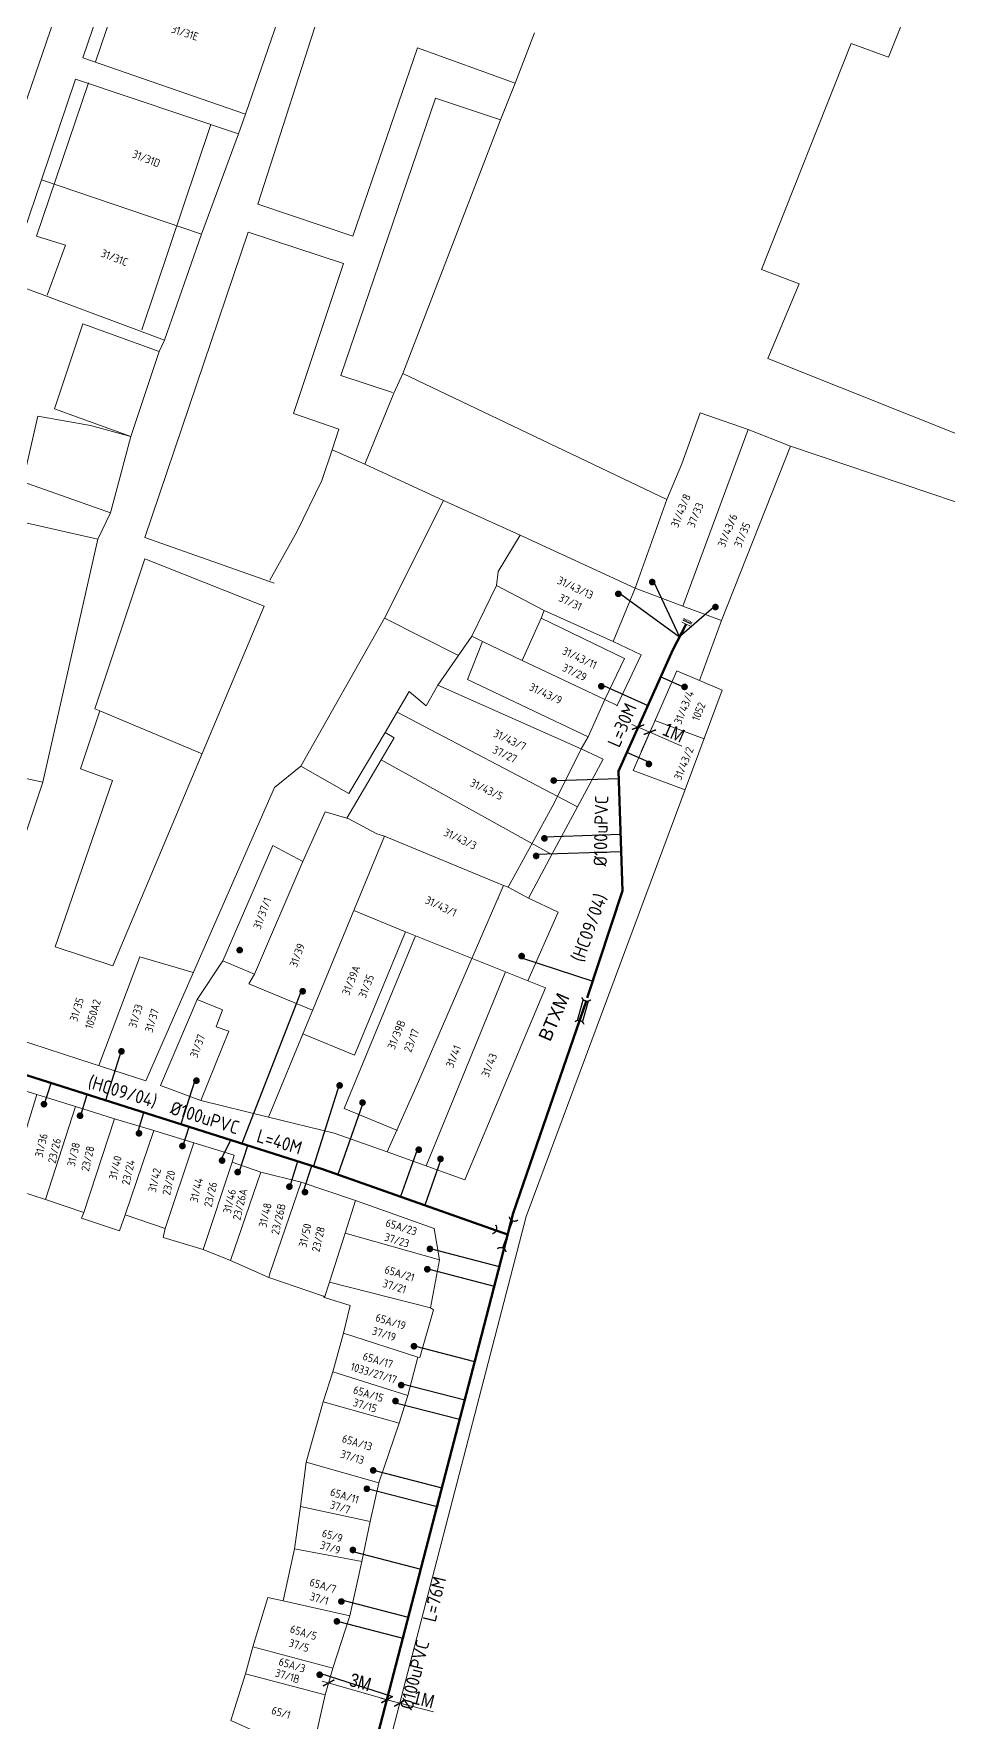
# Model space of a CAD drawing. Header units: inches. Extents: x 595615 to 1194060, y 1190840 to 2385448.
# Drawn here: x 596903.4 to 596971.9, y 1192269.3 to 1192395.8 of the extents above; entities that cross this region are included whole.
import ezdxf
from ezdxf.enums import TextEntityAlignment as Align

# ---------------------------------------------------------------- set-up
doc = ezdxf.new("R2010")
doc.units = ezdxf.units.IN
doc.header["$MEASUREMENT"] = 0
doc.layers.get('Defpoints').update_dxf_attribs({"color": 1})
for name, color, linetype, lineweight in [('Chitiet', 4, 'Continuous', 9), ('DN 100 uPVC', 4, 'Continuous', 50), ('DN 25 PE', 40, 'Continuous', 30), ('DUONG CACH LE', 112, 'Continuous', 5), ('NAM-CDAI', 220, 'Continuous', 25), ('Nen_HTHANH-TP', 9, 'Continuous', 0), ('Nen_SN-HTHANH-TP_new', 7, 'Continuous', 0), ('Nen_SN_HTHANH_old', 9, 'Continuous', 0), ('Te', 4, 'Continuous', 15), ('TEXT PIPE', 3, 'Continuous', 25), ('Text_GiaoThong', 142, 'Continuous', 0), ('TLK 15', 220, 'Continuous', 20)]:
    doc.layers.add(name, color=color, linetype=linetype, lineweight=lineweight)
doc.styles.add('Giao Thong', font='VAPTIMN_0.TTF', dxfattribs={"height": 1})
doc.styles.add('Sonha_QTB', font='isocp.shx', dxfattribs={"height": 0.6, "bigfont": 'bigfont.shx'})
doc.styles.add('text', font='isocp2.shx')
doc.styles.add('VNI-HC', font='VHELVCN_0.TTF')
doc.dimstyles.new('DUONG KICH THUOC', dxfattribs={"dimtxt": 1, "dimasz": 0.7, "dimexe": 0.5, "dimexo": 0.3, "dimgap": 0.2, "dimtad": 1, "dimzin": 0, "dimdsep": 46, "dimtxsty": 'VNI-HC', "dimblk": 'ARCHTICK', "dimcen": 0.09, "dimdle": 0.5, "dimclrd": 256, "dimclre": 256, "dimclrt": 256, "dimadec": 0, "dimazin": 0, "dimtfac": 1, "dimtofl": 0, "dimtmove": 0, "dimatfit": 3, "dimfxl": 1, "dimtolj": 1, "dimtzin": 0, "dimlwd": -1, "dimlwe": -1, "dimarcsym": 0})

# ---------------------------------------------------------------- blocks, each defined once
blk = doc.blocks.new('TE1')
at = {"layer": 'Chitiet', "ltscale": 100, "const_width": 0.1}
for points in [[(-0.35, 1.28, 0.571257), (0.35, 1.28)], [(1.1, 0.35, 0.571257), (1.1, -0.35)], [(0.35, -1.28, 0.571257), (-0.35, -1.28)]]:
    blk.add_lwpolyline(points, format="xyb", dxfattribs=at)
for points in [[(0, -1.08), (0, 1.08)], [(0.9, 0), (0, 0)]]:
    blk.add_lwpolyline(points, dxfattribs=at)
blk = doc.blocks.new('BIT')
at = {"layer": 'Chitiet', "ltscale": 100}
for p, q in [((0.35, 0), (-0.35, 0)), ((-0.3, -0.16), (-0.35, -0.21)), ((0.35, -0.16), (-0.35, -0.16)), ((-0.18, -0.16), (-0.34, -0.33)), ((-0.06, -0.16), (-0.22, -0.33)), ((0.07, -0.16), (-0.09, -0.33)), ((0.19, -0.16), (0.03, -0.33)), ((0.32, -0.16), (0.15, -0.33)), ((0.35, -0.25), (0.28, -0.33))]:
    blk.add_line(p, q, dxfattribs=at)
blk = doc.blocks.new('ONG NOI')
at = {"layer": 'Chitiet', "ltscale": 100, "const_width": 0.1}
for points in [[(-0.95, -0.35, 0.571257), (-0.95, 0.35)], [(0.97, 0.35, 0.571257), (0.97, -0.35)]]:
    blk.add_lwpolyline(points, format="xyb", dxfattribs=at)
for points in [[(0.83, 0.2), (-0.8, 0.2)], [(0.83, -0.2), (-0.8, -0.2)]]:
    blk.add_lwpolyline(points, dxfattribs=at)
blk = doc.blocks.new('_ArchTick')
at = {"color": 0, "linetype": 'ByBlock', "const_width": 0.15}
blk.add_lwpolyline([(-0.5, -0.5), (0.5, 0.5)], dxfattribs=at)
blk = doc.blocks.new('*D79')
at = {"layer": 'Defpoints', "color": 0}
for p in [(596949.57, 1192343.49), (596947.93, 1192342.14), (596948.81, 1192341.76)]:
    blk.add_point(p, dxfattribs=at)
at = {"layer": 'DUONG CACH LE'}
for p, q in [((596948.05, 1192342.42), (596948.89, 1192344.33)), ((596948.23, 1192344.07), (596949.57, 1192343.49)), ((596948.93, 1192342.03), (596949.77, 1192343.95)), ((596949.57, 1192343.49), (596951.96, 1192342.44))]:
    blk.add_line(p, q, dxfattribs=at)
at = {"layer": 'DUONG CACH LE', "xscale": 0.7, "yscale": 0.7, "zscale": 0.7}
for p, rotation in [((596948.69, 1192343.87), 156.3126689053321), ((596949.57, 1192343.49), 336.312668905332)]:
    blk.add_blockref('_ArchTick', p, dxfattribs=dict(at, rotation=rotation))
at = {"layer": 'DUONG CACH LE', "insert": (596951.36, 1192343.46), "char_height": 1, "attachment_point": 5, "rotation": 336.3127, "style": 'VNI-HC'}
blk.add_mtext('\\A1;1M', dxfattribs=at)
blk = doc.blocks.new('TLK 15')
at = {"layer": 'TLK 15', "linetype": 'Continuous', "const_width": 0.25}
blk.add_lwpolyline([(-0.125, 0, 1), (0.125, 0, 1)], format="xyb", close=True, dxfattribs=at)
blk = doc.blocks.new('*D144')
at = {"layer": 'Defpoints', "color": 0}
for p in [(596929.87, 1192270.97), (596930.84, 1192270.71), (596930.84, 1192270.71)]:
    blk.add_point(p, dxfattribs=at)
at = {"layer": 'DUONG CACH LE'}
for p, q in [((596929.38, 1192271.09), (596930.84, 1192270.71)), ((596929.79, 1192270.68), (596929.74, 1192270.48)), ((596930.76, 1192270.42), (596930.71, 1192270.23)), ((596930.84, 1192270.71), (596933.37, 1192270.06))]:
    blk.add_line(p, q, dxfattribs=at)
at = {"layer": 'DUONG CACH LE', "xscale": 0.7, "yscale": 0.7, "zscale": 0.7}
for p, rotation in [((596929.87, 1192270.97), 165.4620852721485), ((596930.84, 1192270.71), 345.4620852721485)]:
    blk.add_blockref('_ArchTick', p, dxfattribs=dict(at, rotation=rotation))
at = {"layer": 'DUONG CACH LE', "insert": (596932.62, 1192270.98), "char_height": 1, "attachment_point": 5, "rotation": 345.4621, "style": 'VNI-HC'}
blk.add_mtext('\\A1;1M', dxfattribs=at)
blk = doc.blocks.new('*D145')
at = {"layer": 'Defpoints', "color": 0}
for p in [(596925.5, 1192272.22), (596925.5, 1192272.22), (596929.87, 1192270.97)]:
    blk.add_point(p, dxfattribs=at)
at = {"layer": 'DUONG CACH LE'}
for p, q in [((596925.58, 1192272.51), (596925.64, 1192272.7)), ((596930.35, 1192270.83), (596925.02, 1192272.35)), ((596929.95, 1192271.26), (596930.01, 1192271.45))]:
    blk.add_line(p, q, dxfattribs=at)
at = {"layer": 'DUONG CACH LE', "xscale": 0.7, "yscale": 0.7, "zscale": 0.7}
for p, rotation in [((596925.5, 1192272.22), 164.0259374405626), ((596929.87, 1192270.97), 344.0259374405626)]:
    blk.add_blockref('_ArchTick', p, dxfattribs=dict(at, rotation=rotation))
at = {"layer": 'DUONG CACH LE', "insert": (596927.88, 1192272.28), "char_height": 1, "attachment_point": 5, "rotation": 344.0259, "style": 'VNI-HC'}
blk.add_mtext('\\A1;3M', dxfattribs=at)

msp = doc.modelspace()

# ---------------------------------------------------------------- linework, layer by layer
at = {"layer": 'DN 100 uPVC'}
for points in [[(596944.876, 1192323.574), (596947.512, 1192331.6), (596947.224, 1192340.559), (596951.287, 1192349.673), (596952.291, 1192351.588)], [(596900.237, 1192318.596), (596925.11, 1192310.717), (596938.914, 1192305.846)]]:
    msp.add_lwpolyline(points, dxfattribs=at)
msp.add_lwpolyline([(596925.389, 1192253.754), (596929.868, 1192270.966), (596933.462, 1192284.828), (596936.769, 1192297.582, -0.0000618), (596936.769, 1192297.583), (596939.326, 1192307.434), (596944.814, 1192323.377)], format="xyb", dxfattribs=at)
at = {"layer": 'DN 25 PE'}
for p, q in [((596947.207, 1192353.984), (596951.789, 1192350.631)), ((596949.869, 1192354.741), (596951.789, 1192350.631)), ((596954.362, 1192352.867), (596951.789, 1192350.631)), ((596952.043, 1192346.885), (596950.376, 1192347.628)), ((596945.933, 1192347.058), (596949.427, 1192345.501)), ((596949.496, 1192341.23), (596947.851, 1192341.964)), ((596942.491, 1192339.866), (596947.242, 1192340.019)), ((596941.668, 1192335.655), (596947.376, 1192335.838)), ((596941.048, 1192334.339), (596947.417, 1192334.543)), ((596939.963, 1192326.578), (596945.289, 1192324.83)), ((596923.433, 1192324.068), (596918.992, 1192312.655)), ((596909.978, 1192319.69), (596908.775, 1192315.891)), ((596904.166, 1192315.478), (596904.705, 1192317.18)), ((596915.471, 1192317.369), (596914.435, 1192314.098)), ((596926.324, 1192317.135), (596924.365, 1192310.953)), ((596906.875, 1192314.614), (596907.416, 1192316.322)), ((596911.167, 1192313.416), (596911.661, 1192314.977)), ((596928.04, 1192315.599), (596926.183, 1192310.338)), ((596914.543, 1192312.345), (596915.038, 1192313.907)), ((596917.392, 1192311.379), (596918.177, 1192312.913)), ((596918.809, 1192310.514), (596919.442, 1192312.512)), ((596932.128, 1192312.193), (596930.887, 1192308.678)), ((596922.561, 1192309.298), (596923.202, 1192311.321)), ((596923.603, 1192309.01), (596924.232, 1192310.995)), ((596933.883, 1192311.382), (596932.703, 1192308.038)), ((596933.212, 1192304.757), (596938.289, 1192303.439)), ((596933.021, 1192303.234), (596937.907, 1192301.966)), ((596932.018, 1192297.46), (596936.44, 1192296.314)), ((596930.938, 1192294.669), (596935.694, 1192293.436)), ((596930.51, 1192293.229), (596935.317, 1192291.982)), ((596928.965, 1192288.152), (596933.986, 1192286.85)), ((596928.488, 1192286.772), (596933.621, 1192285.441)), ((596927.314, 1192282.066), (596932.404, 1192280.746)), ((596926.454, 1192278.451), (596931.472, 1192277.15)), ((596926.243, 1192276.833), (596931.065, 1192275.583)), ((596924.831, 1192272.96), (596930.295, 1192271.217))]:
    msp.add_line(p, q, dxfattribs=at)
at = {"layer": 'Nen_HTHANH-TP', "linetype": 'Continuous'}
for p, q in [((596908.024, 1192393.726), (596911.566, 1192404.159)), ((596926.227, 1192401.821), (596920.193, 1192383.066)), ((596902.397, 1192389.482), (596906.198, 1192400.625)), ((596907.084, 1192394.026), (596909.668, 1192401.628)), ((596969.669, 1192399.626), (596967.454, 1192394.094)), ((596919.267, 1192389.815), (596921.911, 1192397.477)), ((596939.475, 1192392.132), (596940.932, 1192395.923)), ((596939.475, 1192392.132), (596940.932, 1192395.923)), ((596927.324, 1192380.662), (596932.153, 1192394.786)), ((596932.153, 1192394.786), (596939.475, 1192392.132)), ((596964.643, 1192395.122), (596957.926, 1192378.177)), ((596967.454, 1192394.094), (596964.643, 1192395.122)), ((596907.084, 1192394.026), (596919.267, 1192389.815)), ((596903.614, 1192380.673), (596907.495, 1192392.156)), ((596903.981, 1192384.903), (596906.535, 1192392.445)), ((596906.535, 1192392.445), (596918.758, 1192388.345)), ((596938.387, 1192389.391), (596939.475, 1192392.132)), ((596938.387, 1192389.391), (596939.475, 1192392.132)), ((596926.413, 1192370.231), (596933.516, 1192391.007)), ((596933.516, 1192391.007), (596938.387, 1192389.391)), ((596918.758, 1192388.345), (596919.267, 1192389.815)), ((596938.387, 1192389.391), (596931.063, 1192370.365)), ((596938.387, 1192389.391), (596931.063, 1192370.365)), ((596911.51, 1192373.649), (596916.678, 1192389.043)), ((596915.984, 1192380.823), (596918.758, 1192388.345)), ((596902.654, 1192381.002), (596903.981, 1192384.903)), ((596915.984, 1192380.823), (596903.981, 1192384.903)), ((596920.193, 1192383.066), (596927.324, 1192380.662)), ((596905.785, 1192379.984), (596903.614, 1192380.673)), ((596911.723, 1192358.079), (596919.474, 1192380.966)), ((596913.191, 1192372.87), (596915.984, 1192380.823)), ((596919.474, 1192380.966), (596926.616, 1192378.611)), ((596904.418, 1192376.253), (596905.785, 1192379.984)), ((596926.616, 1192378.611), (596922.865, 1192367.378)), ((596957.926, 1192378.177), (596960.757, 1192377.089)), ((596913.191, 1192372.87), (596901.277, 1192377.331)), ((596960.757, 1192377.089), (596958.422, 1192371.497)), ((596904.955, 1192367.724), (596907.09, 1192374.086)), ((596907.09, 1192374.086), (596912.811, 1192372.03)), ((596912.811, 1192372.03), (596913.191, 1192372.87)), ((596910.687, 1192365.648), (596912.811, 1192372.03)), ((596958.422, 1192371.497), (597025.614, 1192344.601)), ((596926.413, 1192370.231), (596930.274, 1192368.954)), ((596931.063, 1192370.365), (596930.394, 1192368.894)), ((596931.063, 1192370.365), (596930.394, 1192368.894)), ((596931.063, 1192370.365), (596950.84, 1192360.921)), ((596930.394, 1192368.894), (596928.218, 1192363.583)), ((596930.394, 1192368.894), (596928.218, 1192363.583)), ((596910.687, 1192365.648), (596904.955, 1192367.724)), ((596902.579, 1192362.262), (596903.715, 1192367.183)), ((596903.715, 1192367.183), (596907.666, 1192366.476)), ((596907.666, 1192366.476), (596910.687, 1192365.648)), ((596922.865, 1192367.378), (596926.266, 1192366.191)), ((596953.335, 1192367.433), (596951.968, 1192363.602)), ((596956.926, 1192366.186), (596953.335, 1192367.433)), ((596909.151, 1192359.937), (596910.687, 1192365.648)), ((596926.266, 1192366.191), (596925.757, 1192364.661)), ((596952.037, 1192352.942), (596956.926, 1192366.186)), ((596960.097, 1192364.928), (596956.926, 1192366.186)), ((596924.979, 1192362.35), (596925.757, 1192364.661)), ((596925.757, 1192364.661), (596928.218, 1192363.583)), ((596960.097, 1192364.928), (596954.938, 1192351.854)), ((597021.094, 1192344.328), (596960.097, 1192364.928)), ((596934.11, 1192360.847), (596928.218, 1192363.583)), ((596934.11, 1192360.847), (596928.218, 1192363.583)), ((596951.968, 1192363.602), (596950.84, 1192360.921)), ((596909.151, 1192359.937), (596902.579, 1192362.262)), ((596923.122, 1192358.498), (596924.979, 1192362.35)), ((596934.11, 1192360.847), (596929.688, 1192352.024)), ((596939.863, 1192358.262), (596934.11, 1192360.847)), ((596939.863, 1192358.262), (596934.11, 1192360.847)), ((596948.476, 1192354.279), (596950.84, 1192360.921)), ((596908.213, 1192357.946), (596901.722, 1192359.431)), ((596908.213, 1192357.946), (596909.151, 1192359.937)), ((596904.077, 1192339.733), (596908.213, 1192357.946)), ((596911.723, 1192358.079), (596921.415, 1192354.667)), ((596921.105, 1192354.887), (596923.122, 1192358.498)), ((596939.863, 1192358.262), (596938.215, 1192355.521)), ((596948.476, 1192354.279), (596939.863, 1192358.262)), ((596948.476, 1192354.279), (596939.863, 1192358.262)), ((596907.973, 1192345.236), (596911.734, 1192356.479)), ((596911.734, 1192356.479), (596911.734, 1192356.479)), ((596911.734, 1192356.479), (596920.677, 1192352.926)), ((596938.215, 1192355.521), (596938.076, 1192354.481)), ((596936.229, 1192350.679), (596938.076, 1192354.481)), ((596938.076, 1192354.481), (596941.647, 1192352.613)), ((596948.476, 1192354.279), (596946.819, 1192350.298)), ((596948.476, 1192354.279), (596946.819, 1192350.298)), ((596952.037, 1192352.942), (596948.476, 1192354.279)), ((596909.319, 1192325.987), (596920.677, 1192352.926)), ((596941.647, 1192352.613), (596941.428, 1192352.023)), ((596941.647, 1192352.613), (596946.819, 1192350.298)), ((596954.938, 1192351.854), (596952.037, 1192352.942)), ((596929.688, 1192352.024), (596923.417, 1192340.939)), ((596929.688, 1192352.024), (596935.22, 1192349.238)), ((596941.428, 1192352.023), (596939.99, 1192348.872)), ((596947.67, 1192349.008), (596941.428, 1192352.023)), ((596933.672, 1192347.007), (596936.229, 1192350.679)), ((596935.901, 1192347.429), (596937.039, 1192350.28)), ((596936.229, 1192350.679), (596937.039, 1192350.28)), ((596939.99, 1192348.872), (596937.039, 1192350.28)), ((596946.819, 1192350.298), (596948.93, 1192349.289)), ((596946.819, 1192350.298), (596948.93, 1192349.289)), ((596946.192, 1192345.927), (596939.99, 1192348.872)), ((596946.192, 1192345.937), (596947.67, 1192349.008)), ((596948.93, 1192349.289), (596947.113, 1192345.488)), ((596948.93, 1192349.289), (596947.113, 1192345.488)), ((596944.935, 1192343.136), (596935.901, 1192347.429)), ((596951.586, 1192348.09), (596948.308, 1192340.618)), ((596954.995, 1192346.633), (596951.586, 1192348.09)), ((596929.724, 1192343.464), (596931.542, 1192346.535)), ((596931.542, 1192346.535), (596932.813, 1192345.466)), ((596933.672, 1192347.007), (596932.813, 1192345.466)), ((596944.425, 1192342.236), (596933.672, 1192347.007)), ((596940.294, 1192307.182), (596954.995, 1192346.633)), ((596906.897, 1192340.745), (596908.353, 1192345.097)), ((596908.353, 1192345.097), (596907.973, 1192345.236)), ((596908.353, 1192345.097), (596916.016, 1192341.863)), ((596946.192, 1192345.937), (596944.935, 1192343.136)), ((596946.192, 1192345.927), (596944.935, 1192343.136)), ((596947.113, 1192345.488), (596946.192, 1192345.937)), ((596947.113, 1192345.488), (596946.192, 1192345.937)), ((596946.192, 1192345.937), (596946.192, 1192345.927)), ((596949.947, 1192344.354), (596953.633, 1192342.98)), ((596927.008, 1192338.892), (596929.724, 1192343.464)), ((596929.436, 1192341.404), (596930.415, 1192343.054)), ((596930.415, 1192343.054), (596929.724, 1192343.464)), ((596944.935, 1192343.136), (596944.425, 1192342.236)), ((596926.86, 1192337.041), (596929.436, 1192341.404)), ((596942.232, 1192334.314), (596929.436, 1192341.404)), ((596946.076, 1192341.467), (596942.232, 1192334.314)), ((596946.076, 1192341.467), (596942.232, 1192334.314)), ((596942.399, 1192338.164), (596944.425, 1192342.236)), ((596946.076, 1192341.467), (596944.425, 1192342.236)), ((596946.076, 1192341.467), (596944.425, 1192342.236)), ((596899.627, 1192340.72), (596904.077, 1192339.733)), ((596904.997, 1192327.404), (596909.297, 1192339.867)), ((596909.297, 1192339.867), (596906.897, 1192340.745)), ((596923.417, 1192340.939), (596921.448, 1192339.347)), ((596927.008, 1192338.892), (596923.417, 1192340.939)), ((596948.308, 1192340.618), (596952.211, 1192339.163)), ((596898.431, 1192322.779), (596904.077, 1192339.733)), ((596921.448, 1192339.347), (596911.806, 1192317.359)), ((596925.229, 1192337.52), (596923.562, 1192333.799)), ((596925.229, 1192337.52), (596926.86, 1192337.041)), ((596938.964, 1192331.861), (596942.399, 1192338.164)), ((596926.86, 1192337.041), (596927.02, 1192336.992)), ((596927.02, 1192336.992), (596929.121, 1192335.873)), ((596921.331, 1192334.987), (596917.568, 1192326.354)), ((596920.998, 1192314.637), (596929.681, 1192335.684)), ((596923.562, 1192333.799), (596921.331, 1192334.987)), ((596929.681, 1192335.684), (596929.121, 1192335.873)), ((596938.614, 1192332.001), (596929.681, 1192335.684)), ((596919.939, 1192325.346), (596923.562, 1192333.799)), ((596940.485, 1192331.052), (596942.232, 1192334.314)), ((596940.485, 1192331.052), (596942.232, 1192334.314)), ((596938.614, 1192332.001), (596932.226, 1192317.306)), ((596938.614, 1192332.001), (596932.226, 1192317.306)), ((596938.614, 1192332.001), (596938.964, 1192331.861)), ((596938.614, 1192332.001), (596938.964, 1192331.861)), ((596938.964, 1192331.861), (596940.485, 1192331.052)), ((596938.964, 1192331.861), (596940.485, 1192331.052)), ((596931.257, 1192328.515), (596927.444, 1192319.282)), ((596931.997, 1192328.216), (596931.257, 1192328.515)), ((596909.319, 1192325.987), (596904.997, 1192327.404)), ((596931.997, 1192328.216), (596926.657, 1192315.281)), ((596917.568, 1192326.354), (596915.651, 1192323.442)), ((596917.568, 1192326.354), (596919.939, 1192325.346)), ((596919.939, 1192325.346), (596919.51, 1192324.626)), ((596919.51, 1192324.626), (596924.301, 1192322.649)), ((596915.651, 1192323.442), (596912.906, 1192317.01)), ((596915.651, 1192323.442), (596917.541, 1192322.674)), ((596917.541, 1192322.674), (596917.082, 1192321.414)), ((596900.082, 1192321.15), (596906.864, 1192318.965)), ((596918.013, 1192321.074), (596915.917, 1192315.873)), ((596917.082, 1192321.414), (596918.013, 1192321.074)), ((596927.444, 1192319.282), (596923.573, 1192320.879)), ((596906.864, 1192318.965), (596911.806, 1192317.359)), ((596900.776, 1192317.21), (596903.636, 1192316.323)), ((596912.906, 1192317.01), (596915.917, 1192315.873)), ((596929.89, 1192312.024), (596932.226, 1192317.306)), ((596929.89, 1192312.024), (596932.226, 1192317.306)), ((596903.636, 1192316.323), (596901.851, 1192310.511)), ((596903.636, 1192316.323), (596906.527, 1192315.425)), ((596920.998, 1192314.637), (596915.917, 1192315.873)), ((596906.527, 1192315.425), (596904.273, 1192308.453)), ((596906.527, 1192315.425), (596909.458, 1192314.517)), ((596909.458, 1192314.517), (596907.163, 1192307.496)), ((596912.399, 1192313.64), (596909.458, 1192314.517)), ((596920.998, 1192314.637), (596925.909, 1192313.441)), ((596930.659, 1192313.635), (596926.657, 1192315.281)), ((596910.264, 1192307.318), (596912.399, 1192313.64)), ((596915.409, 1192312.712), (596912.399, 1192313.64)), ((596925.909, 1192313.441), (596929.89, 1192312.024)), ((596913.244, 1192306.29), (596915.409, 1192312.712)), ((596915.409, 1192312.712), (596918.42, 1192311.775)), ((596929.89, 1192312.024), (596929.89, 1192312.024)), ((596929.89, 1192312.024), (596929.89, 1192312.024)), ((596918.26, 1192311.265), (596916.106, 1192304.703)), ((596918.42, 1192311.775), (596918.26, 1192311.265)), ((596918.26, 1192311.265), (596920.411, 1192310.516)), ((596920.411, 1192310.516), (596918.146, 1192303.894)), ((596920.411, 1192310.516), (596923.432, 1192309.769)), ((596923.432, 1192309.769), (596921.087, 1192302.907)), ((596923.432, 1192309.769), (596927.523, 1192308.382)), ((596904.273, 1192308.453), (596901.512, 1192309.371)), ((596907.163, 1192307.496), (596904.273, 1192308.453)), ((596927.523, 1192308.382), (596926.735, 1192305.931)), ((596927.523, 1192308.382), (596933.404, 1192306.277)), ((596927.523, 1192308.382), (596933.404, 1192306.277)), ((596907.163, 1192307.496), (596906.974, 1192307.065)), ((596906.974, 1192307.065), (596909.835, 1192306.108)), ((596909.835, 1192306.108), (596910.264, 1192307.318)), ((596913.244, 1192306.29), (596910.264, 1192307.318)), ((596927.115, 1192256.362), (596940.294, 1192307.192)), ((596927.115, 1192256.362), (596940.294, 1192307.182)), ((596940.294, 1192307.182), (596940.294, 1192307.192)), ((596913.095, 1192305.61), (596913.244, 1192306.29)), ((596916.106, 1192304.703), (596913.095, 1192305.61)), ((596926.735, 1192305.931), (596925.568, 1192302.27)), ((596933.816, 1192303.947), (596926.735, 1192305.931)), ((596933.404, 1192306.277), (596933.816, 1192303.947)), ((596933.404, 1192306.277), (596933.816, 1192303.947)), ((596918.146, 1192303.894), (596916.106, 1192304.703)), ((596921.027, 1192302.617), (596918.146, 1192303.894)), ((596933.816, 1192303.947), (596933.139, 1192300.327)), ((596933.816, 1192303.947), (596933.139, 1192300.327)), ((596921.087, 1192302.907), (596921.027, 1192302.617)), ((596921.027, 1192302.617), (596925.109, 1192301.22)), ((596925.568, 1192302.27), (596925.199, 1192301.12)), ((596925.568, 1192302.27), (596933.139, 1192300.327)), ((596925.109, 1192301.22), (596925.199, 1192301.12)), ((596925.199, 1192301.12), (596927.109, 1192300.522)), ((596927.109, 1192300.522), (596926.611, 1192298.451)), ((596933.369, 1192300.197), (596932.322, 1192296.606)), ((596933.369, 1192300.197), (596932.322, 1192296.606)), ((596933.139, 1192300.327), (596933.369, 1192300.197)), ((596933.139, 1192300.327), (596933.369, 1192300.197)), ((596925.803, 1192295.551), (596926.611, 1192298.451)), ((596926.611, 1192298.451), (596932.182, 1192296.646)), ((596925.095, 1192293.29), (596925.803, 1192295.551)), ((596925.803, 1192295.551), (596931.445, 1192293.755)), ((596932.182, 1192296.646), (596931.445, 1192293.755)), ((596931.445, 1192293.755), (596932.182, 1192296.646)), ((596932.322, 1192296.606), (596932.182, 1192296.646)), ((596932.182, 1192296.646), (596932.322, 1192296.606)), ((596923.819, 1192288.779), (596925.095, 1192293.29)), ((596925.095, 1192293.29), (596930.786, 1192291.685)), ((596931.445, 1192293.755), (596930.786, 1192291.685)), ((596931.445, 1192293.755), (596930.786, 1192291.685)), ((596930.786, 1192291.685), (596929.27, 1192287.233)), ((596930.786, 1192291.685), (596929.27, 1192287.233)), ((596923.819, 1192288.779), (596923.381, 1192285.459)), ((596929.27, 1192287.233), (596923.819, 1192288.779)), ((596929.27, 1192287.233), (596928.602, 1192284.323)), ((596928.602, 1192284.323), (596929.27, 1192287.233)), ((596923.381, 1192285.459), (596922.954, 1192282.268)), ((596928.602, 1192284.323), (596923.381, 1192285.459)), ((596928.602, 1192284.323), (596927.985, 1192281.312)), ((596927.985, 1192281.312), (596928.602, 1192284.323)), ((596922.087, 1192278.378), (596922.954, 1192282.268)), ((596922.954, 1192282.268), (596927.985, 1192281.312)), ((596927.985, 1192281.312), (596927.088, 1192277.262)), ((596927.985, 1192281.312), (596927.088, 1192277.262)), ((596919.82, 1192274.936), (596920.957, 1192278.627)), ((596922.087, 1192278.378), (596920.957, 1192278.627)), ((596922.087, 1192278.378), (596927.088, 1192277.262)), ((596927.088, 1192277.262), (596925.821, 1192273.341)), ((596927.088, 1192277.262), (596925.821, 1192273.341)), ((596919.271, 1192272.915), (596919.82, 1192274.936)), ((596919.82, 1192274.936), (596925.821, 1192273.341)), ((596918.174, 1192269.414), (596919.271, 1192272.915)), ((596919.271, 1192272.915), (596925.243, 1192271.32)), ((596925.821, 1192273.341), (596925.243, 1192271.32)), ((596925.821, 1192273.341), (596925.243, 1192271.32)), ((596925.243, 1192271.32), (596924.386, 1192267.579)), ((596925.243, 1192271.32), (596924.386, 1192267.579)), ((596919.625, 1192268.746), (596918.174, 1192269.414))]:
    msp.add_line(p, q, dxfattribs=at)
for points in [[(596954.938, 1192351.854), (596953.29, 1192347.361)], [(596944.154, 1192337.89), (596930.633, 1192345)], [(596940.42, 1192324.861), (596942.695, 1192330.001), (596940.485, 1192331.052)], [(596931.257, 1192328.515), (596927.383, 1192330.113)], [(596929.89, 1192312.024), (596935.711, 1192309.943), (596941.751, 1192324.331), (596931.997, 1192328.216)], [(596908.279, 1192318.506), (596911.345, 1192326.648), (596915.36, 1192325.465)], [(596938.745, 1192325.528), (596932.801, 1192310.984)]]:
    msp.add_lwpolyline(points, dxfattribs=at)
for p in [(596947.113, 1192345.488), (596929.681, 1192335.684), (596938.195, 1192331.021), (596938.195, 1192331.021)]:
    msp.add_point(p, dxfattribs=at)

# ---------------------------------------------------------------- block references
at = {"layer": 'Chitiet'}
for name, p, rotation in [('BIT', (596952.291, 1192351.588), 155.1148640893858), ('ONG NOI', (596944.545, 1192322.596), 74.44110568134059)]:
    msp.add_blockref(name, p, dxfattribs=dict(at, rotation=rotation))
at = {"layer": 'Te', "rotation": 159.5822204360074}
msp.add_blockref('TE1', (596938.914, 1192305.846), dxfattribs=at)
at = {"layer": 'TLK 15', "rotation": 359.9999999934133}
for p in [(596949.744, 1192354.741), (596947.207, 1192353.859), (596954.487, 1192352.867), (596945.933, 1192346.933), (596952.168, 1192346.885), (596949.496, 1192341.105), (596942.366, 1192339.866), (596941.668, 1192335.53), (596941.048, 1192334.214), (596918.838, 1192327.154), (596939.963, 1192326.703), (596923.558, 1192324.068), (596909.978, 1192319.565), (596915.596, 1192317.369), (596926.324, 1192317.01), (596904.166, 1192315.603), (596928.04, 1192315.724), (596906.875, 1192314.739), (596911.292, 1192313.416), (596914.543, 1192312.47), (596932.253, 1192312.193), (596917.517, 1192311.379), (596918.684, 1192310.514), (596933.883, 1192311.507), (596922.561, 1192309.423), (596923.728, 1192309.01), (596933.087, 1192304.757), (596932.896, 1192303.234), (596931.893, 1192297.46), (596930.938, 1192294.544), (596930.51, 1192293.354), (596928.84, 1192288.152), (596928.363, 1192286.772), (596927.314, 1192282.191), (596926.454, 1192278.326), (596926.118, 1192276.833), (596924.831, 1192272.835)]:
    msp.add_blockref('TLK 15', p, dxfattribs=at)
at = {"layer": 'TLK 15'}
for p in [(596949.744, 1192354.741), (596947.207, 1192353.859), (596954.487, 1192352.867), (596945.933, 1192346.933), (596952.168, 1192346.885), (596949.496, 1192341.105), (596942.366, 1192339.866), (596941.668, 1192335.53), (596941.048, 1192334.214), (596918.838, 1192327.154), (596939.963, 1192326.703), (596923.558, 1192324.068), (596909.978, 1192319.565), (596915.596, 1192317.369), (596926.324, 1192317.01), (596904.166, 1192315.603), (596928.04, 1192315.724), (596906.875, 1192314.739), (596911.292, 1192313.416), (596914.543, 1192312.47), (596932.253, 1192312.193), (596917.517, 1192311.379), (596918.684, 1192310.514), (596933.883, 1192311.507), (596922.561, 1192309.423), (596923.728, 1192309.01), (596933.087, 1192304.757), (596932.896, 1192303.234), (596931.893, 1192297.46), (596930.938, 1192294.544), (596930.51, 1192293.354), (596928.84, 1192288.152), (596928.363, 1192286.772), (596927.314, 1192282.191), (596926.454, 1192278.326), (596926.118, 1192276.833), (596924.831, 1192272.835)]:
    msp.add_blockref('TLK 15', p, dxfattribs=at)

# ---------------------------------------------------------------- texts
at = {"layer": 'NAM-CDAI', "style": 'text'}
for s, rotation, p in [('L=30M', 66.51285, (596947.279, 1192342.272)), ('(HC09/04)', 70.00922, (596944.578, 1192326.173)), ('(HC09/04)', 343.12182, (596907.382, 1192316.842)), ('L=40M', 343.12182, (596920.035, 1192312.805)), ('L=76M', 76.28023, (596933.509, 1192276.726))]:
    msp.add_text(s, height=1, rotation=rotation, dxfattribs=at).set_placement(p)
at = {"layer": 'Nen_SN-HTHANH-TP_new', "style": 'Sonha_QTB'}
for s, rotation, p in [('31/31E', 341.82405, (596914.728, 1192395.915)), ('31/31D', 338.67255, (596911.842, 1192386.481)), ('31/31C', 338.67255, (596909.458, 1192379.059)), ('31/43/8', 67.79788, (596951.885, 1192360.091)), ('31/43/6', 67.79788, (596955.394, 1192358.604)), ('31/43/13', 334.78237, (596943.99, 1192354.316)), ('31/43/11', 334.78237, (596944.308, 1192349.058)), ('31/43/9', 334.78237, (596941.767, 1192346.384)), ('31/43/4', 67.79788, (596952.127, 1192345.349)), ('31/43/7', 334.78237, (596939.082, 1192342.909)), ('31/43/2', 67.79788, (596952.111, 1192341.142)), ('31/43/5', 334.78237, (596937.34, 1192339.196)), ('31/43/3', 334.78237, (596935.365, 1192335.483)), ('31/37/1', 69.89687, (596920.531, 1192329.918)), ('31/43/1', 334.78237, (596933.921, 1192330.433)), ('31/39', 69.98066, (596923.141, 1192326.77)), ('31/39A', 68.36096, (596927.183, 1192324.893)), ('31/35', 73.21688, (596906.625, 1192322.699)), ('31/33', 73.21688, (596911.042, 1192322.214)), ('31/37', 69.89687, (596915.675, 1192319.963)), ('31/39B', 68.36096, (596930.581, 1192320.82)), ('31/41', 68.36096, (596934.855, 1192319.183)), ('31/43', 68.36096, (596937.537, 1192318.531)), ('31/36', 77.03921, (596903.97, 1192312.518)), ('31/38', 77.03921, (596906.388, 1192311.833)), ('31/40', 77.03921, (596909.514, 1192310.837)), ('31/42', 77.03921, (596912.457, 1192309.904)), ('31/44', 77.03921, (596915.597, 1192309.172)), ('31/46', 77.03921, (596918.079, 1192308.326)), ('31/48', 77.03921, (596920.744, 1192307.281)), ('65A/23', 342.99451, (596930.946, 1192306.388)), ('31/50', 77.03921, (596923.734, 1192305.763)), ('65A/21', 342.99451, (596930.817, 1192302.908)), ('65A/19', 342.99451, (596930.151, 1192299.307)), ('65A/17', 342.99451, (596929.193, 1192296.408)), ('65A/15', 342.99451, (596928.48, 1192293.886)), ('65A/13', 342.99451, (596927.64, 1192290.235)), ('65A/11', 342.99451, (596926.701, 1192286.248)), ('65/9', 342.99451, (596925.782, 1192283.257)), ('65A/7', 342.99451, (596925.076, 1192279.513)), ('65A/5', 342.99451, (596923.62, 1192275.998)), ('65A/3', 342.99451, (596922.767, 1192273.559)), ('65/1', 342.99451, (596921.937, 1192269.991))]:
    msp.add_text(s, height=0.6, rotation=rotation, dxfattribs=at).set_placement(p, align=Align.MIDDLE)
at = {"layer": 'Nen_SN_HTHANH_old', "style": 'Sonha_QTB'}
for s, rotation, p in [('37/33', 67.79788, (596952.984, 1192359.772)), ('37/35', 67.79788, (596956.493, 1192358.285)), ('37/31', 334.78237, (596943.614, 1192353.235)), ('37/29', 334.78237, (596943.932, 1192347.978)), ('1052', 67.79788, (596953.226, 1192345.03)), ('37/27', 334.78237, (596938.706, 1192341.828)), ('31/35', 68.36096, (596928.321, 1192324.453)), ('1050A2', 73.21688, (596907.839, 1192322.359)), ('31/37', 73.21688, (596912.255, 1192321.874)), ('23/17', 68.36096, (596931.718, 1192320.38)), ('23/26', 77.03921, (596904.956, 1192312.115)), ('23/28', 77.03921, (596907.45, 1192311.524)), ('23/24', 77.03921, (596910.493, 1192310.497)), ('23/20', 77.03921, (596913.529, 1192309.715)), ('23/26', 77.03921, (596916.652, 1192308.84)), ('23/26A', 77.03921, (596918.861, 1192308.09)), ('23/26B', 77.03921, (596921.736, 1192306.999)), ('23/28', 77.03921, (596924.727, 1192305.481)), ('37/23', 342.99451, (596930.616, 1192305.404)), ('37/21', 342.99451, (596930.443, 1192301.945)), ('37/19', 342.99451, (596929.659, 1192298.381)), ('1033/27/17', 342.99451, (596928.88, 1192295.441)), ('37/15', 342.99451, (596928.231, 1192293.02)), ('37/13', 342.99451, (596927.275, 1192289.154)), ('37/7', 342.99451, (596926.367, 1192285.393)), ('37/9', 342.99451, (596925.631, 1192282.367)), ('37/1', 342.99451, (596924.801, 1192278.531)), ('37/5', 342.99451, (596923.286, 1192275.029)), ('37/1B', 342.99451, (596922.421, 1192272.738))]:
    msp.add_text(s, height=0.6, rotation=rotation, dxfattribs=at).set_placement(p, align=Align.MIDDLE)
at = {"layer": 'TEXT PIPE', "style": 'text'}
for rotation, p in [(88.65673, (596946.341, 1192333.422)), (342.7867, (596913.549, 1192314.897)), (75.94511, (596931.778, 1192270.135))]:
    msp.add_text('%%c100uPVC', height=1, rotation=rotation, dxfattribs=at).set_placement(p)
at = {"layer": 'Text_GiaoThong', "linetype": 'Continuous', "style": 'Giao Thong'}
msp.add_text('BTXM', height=1, rotation=66.5564, dxfattribs=at).set_placement((596942.379, 1192322.14), align=Align.MIDDLE)

# ---------------------------------------------------------------- dimensions: what is measured, and where the dimension line sits
at = {"layer": 'DUONG CACH LE'}
dim = msp.add_linear_dim(base=(596949.567, 1192343.488), p1=(596947.931, 1192342.143), p2=(596948.808, 1192341.758), angle=336.31267, text='1M', dimstyle='DUONG KICH THUOC', override={"dimpost": 'M'}, dxfattribs=at)
dim.commit()
dim.dimension.update_dxf_attribs({"geometry": '*D79', "text_midpoint": (596951.084, 1192342.823), "dimtype": 161})
for p1, p2, text, picture, middle in [((596929.868, 1192270.967), (596925.5, 1192272.217), '3M', '*D145', (596927.88, 1192272.275)), ((596929.868, 1192270.966), (596930.837, 1192270.715), '1M', '*D144', (596932.616, 1192270.977))]:
    dim = msp.add_aligned_dim(p1=p1, p2=p2, distance=0, text=text, dimstyle='DUONG KICH THUOC', override={"dimpost": 'M'}, dxfattribs=at)
    dim.commit()
    dim.dimension.update_dxf_attribs({"geometry": picture, "text_midpoint": middle})

doc.saveas('drawing.dxf')
